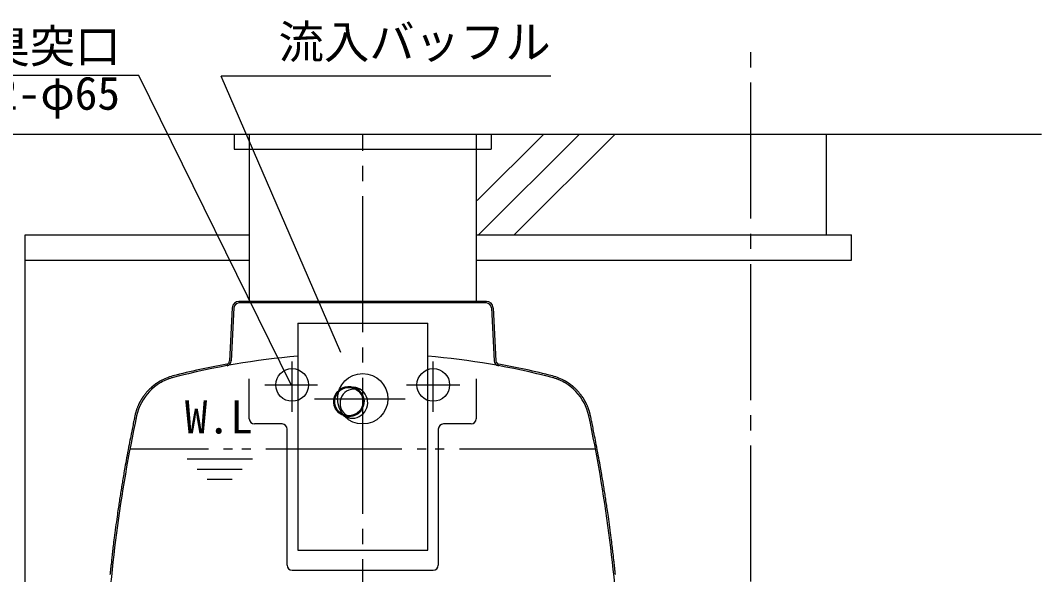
# Model space of a CAD drawing. Units: millimetres, scale not verified. Extents: x -8910 to 8910, y -6308 to 6308.
# Drawn here: x 286 to 2312, y -2404 to -1305 of the extents above; entities that cross this region are included whole.
import ezdxf
from ezdxf.enums import TextEntityAlignment as Align

# ---------------------------------------------------------------- set-up
doc = ezdxf.new("R2010")
doc.units = ezdxf.units.MM
doc.header["$LTSCALE"] = 30
doc.linetypes.add('CHAIN2', pattern=[12, 9, -1, 1, -1])
doc.linetypes.add('DOUBLE_CHAIN2', pattern=[12.8, 9, -1, 0.6, -0.6, 0.6, -1])
for name, color, linetype, lineweight in [('0-0_機器', 2, 'Continuous', 25), ('0-1_製作', 5, 'Continuous', 25), ('0-5_空気管', 3, 'Continuous', 25), ('0-6_08', 2, 'CHAIN2', 25)]:
    doc.layers.add(name, color=color, linetype=linetype, lineweight=lineweight)
doc.styles.add('ＭＳ ゴシック', font='')
doc.styles.get('ＭＳ ゴシック').set_extended_font_data('MS Gothic')

msp = doc.modelspace()

# ---------------------------------------------------------------- linework, layer by layer
at = {"layer": '0-0_機器'}
for p, q in [((394.7, -1530.41), (2311.68, -1530.41)), ((1192.11, -1662.21), (1323.91, -1530.41)), ((1194.62, -1730.41), (1394.62, -1530.41)), ((1265.33, -1730.41), (1465.33, -1530.41)), ((1884.7, -1730.41), (1884.7, -1530.41)), ((294.7, -1730.41), (739.84, -1730.41)), ((1189.57, -1730.41), (1934.7, -1730.41)), ((1934.7, -1780.41), (1934.7, -1730.41)), ((294.7, -1780.41), (739.84, -1780.41)), ((1189.57, -1780.41), (1934.7, -1780.41))]:
    msp.add_line(p, q, dxfattribs=at)
at = {"layer": '0-1_製作', "color": 2}
msp.add_line((-660.08, -1530.41), (402.55, -1530.41), dxfattribs=at)
at = {"layer": '0-5_空気管'}
for p, q in [((921.18, -1963.79), (684.2, -1415.36)), ((1337.79, -1415.36), (684.2, -1415.36)), ((709.7, -1530.41), (709.7, -1560.41)), ((739.84, -1862.21), (739.84, -1530.41)), ((1189.57, -1530.41), (1189.57, -1862.21)), ((709.7, -1560.41), (1219.7, -1560.41)), ((1210.21, -1862.21), (719.19, -1862.21)), ((706.01, -1874.72), (700.48, -1980.29)), ((709.2, -1874.89), (703.67, -1980.45)), ((1210.21, -1865.41), (719.19, -1865.41)), ((1220.2, -1874.89), (1225.73, -1980.45)), ((1223.4, -1874.72), (1228.93, -1980.29)), ((835.7, -1905.41), (1093.7, -1905.41)), ((835.7, -1905.41), (835.7, -2355.41)), ((1093.7, -2355.41), (1093.7, -1905.41)), ((739.7, -2095.41), (739.7, -2015.93)), ((1189.7, -2015.93), (1189.7, -2095.41)), ((947.23, -2032.62), (956.91, -2035.97)), ((804.7, -2105.41), (749.7, -2105.41)), ((927.61, -2089.32), (938.62, -2093.13)), ((1179.7, -2105.41), (1124.7, -2105.41)), ((814.7, -2385.41), (814.7, -2115.41)), ((1114.7, -2115.41), (1114.7, -2385.41)), ((745.76, -2175.41), (616.26, -2175.41)), ((725.76, -2195.41), (636.26, -2195.41)), ((705.76, -2215.41), (656.26, -2215.41)), ((485.4, -2236.1), (484.91, -2239.19)), ((485.9, -2233.02), (485.4, -2236.1)), ((835.7, -2355.41), (1093.7, -2355.41)), ((824.7, -2395.41), (1104.7, -2395.41))]:
    msp.add_line(p, q, dxfattribs=at)
at = {"layer": '0-5_空気管', "linetype": 'CHAIN2'}
for p, q in [((964.7, -3363.56), (964.7, -1530.41)), ((824.7, -2081.44), (824.7, -1981.61)), ((1104.7, -2081.44), (1104.7, -1981.61)), ((770.45, -2027.91), (875.23, -2027.91)), ((1051.53, -2027.91), (1157.74, -2027.91)), ((869.1, -2055.41), (1049.26, -2055.41))]:
    msp.add_line(p, q, dxfattribs=at)
at = {"layer": '0-5_空気管', "linetype": 'DOUBLE_CHAIN2'}
msp.add_line((1426.65, -2155.41), (502.76, -2155.41), dxfattribs=at)
at = {"layer": '0-5_空気管'}
for points in [[(822.84, -2027.91), (520.84, -1414.11), (209.4, -1414.11)], [(709.7, -1530.41), (1219.7, -1530.41), (1219.7, -1560.41)], [(558.92, -2022.71), (558.74, -2022.82), (558.42, -2023.02), (558.26, -2023.12), (558.1, -2023.23), (557.77, -2023.44), (557.43, -2023.67), (557.25, -2023.78), (557.07, -2023.9), (556.89, -2024.02), (556.71, -2024.14), (556.52, -2024.27), (556.32, -2024.4), (556.13, -2024.53), (555.93, -2024.66), (555.72, -2024.8), (555.52, -2024.94), (555.31, -2025.08), (555.1, -2025.22), (554.89, -2025.37), (554.66, -2025.52), (554.43, -2025.69), (554.18, -2025.87), (553.92, -2026.05), (553.63, -2026.26), (553.33, -2026.48), (552.99, -2026.73), (552.65, -2026.98), (552.29, -2027.25), (551.55, -2027.81), (551.19, -2028.08), (550.85, -2028.34), (550.53, -2028.58), (550.23, -2028.81), (549.96, -2029.02), (549.7, -2029.23), (549.45, -2029.42), (549.22, -2029.61), (548.98, -2029.8), (548.75, -2029.99)], [(563.31, -2020.1), (563.31, -2020.11), (563.31, -2020.11), (563.31, -2020.11), (563.3, -2020.11), (563.3, -2020.11), (563.29, -2020.11), (563.28, -2020.12), (563.25, -2020.14), (563.23, -2020.15), (563.2, -2020.17), (563.17, -2020.18), (563.13, -2020.2), (563.08, -2020.23), (563.03, -2020.26), (562.97, -2020.3), (562.9, -2020.33), (562.83, -2020.38), (562.75, -2020.42), (562.66, -2020.47), (562.57, -2020.52), (562.47, -2020.58), (562.35, -2020.65), (562.23, -2020.72), (562.09, -2020.8), (561.94, -2020.89), (561.76, -2020.99), (561.57, -2021.1), (561.36, -2021.22), (561.13, -2021.36), (560.9, -2021.5), (560.65, -2021.65), (560.4, -2021.8), (560.15, -2021.95), (559.92, -2022.1), (559.69, -2022.24), (559.47, -2022.36), (559.28, -2022.49), (559.09, -2022.6), (558.92, -2022.71)], [(1368.23, -2021.34), (1368.12, -2021.27), (1368.02, -2021.21), (1367.93, -2021.16), (1367.86, -2021.12), (1367.78, -2021.07), (1367.52, -2020.92), (1367.45, -2020.88), (1367.37, -2020.83), (1367.29, -2020.79), (1367.12, -2020.68), (1367.03, -2020.64), (1366.94, -2020.59), (1366.86, -2020.54), (1366.79, -2020.5), (1366.72, -2020.46), (1366.65, -2020.42), (1366.6, -2020.39), (1366.55, -2020.36), (1366.5, -2020.33), (1366.46, -2020.31), (1366.42, -2020.29), (1366.38, -2020.26), (1366.35, -2020.25), (1366.31, -2020.23), (1366.28, -2020.21), (1366.25, -2020.19), (1366.23, -2020.18), (1366.2, -2020.17), (1366.18, -2020.15), (1366.16, -2020.14), (1366.15, -2020.13), (1366.12, -2020.12), (1366.11, -2020.11), (1366.1, -2020.11), (1366.1, -2020.11), (1366.1, -2020.11), (1366.09, -2020.11), (1366.09, -2020.1)], [(1372.88, -2024.26), (1372.74, -2024.17), (1372.6, -2024.08), (1372.48, -2024), (1372.37, -2023.93), (1372.27, -2023.86), (1372.17, -2023.8), (1372.08, -2023.74), (1372, -2023.68), (1371.92, -2023.63), (1371.84, -2023.58), (1371.76, -2023.53), (1371.68, -2023.47), (1371.59, -2023.42), (1371.51, -2023.36), (1371.41, -2023.3), (1371.31, -2023.24), (1371.2, -2023.17), (1371.08, -2023.09), (1370.94, -2023), (1370.8, -2022.91), (1370.65, -2022.81), (1370.49, -2022.72), (1370.33, -2022.62), (1370.18, -2022.52), (1370.03, -2022.43), (1369.89, -2022.34), (1369.75, -2022.26), (1369.63, -2022.18), (1369.51, -2022.11), (1369.39, -2022.03), (1369.28, -2021.97), (1369.17, -2021.9), (1369.06, -2021.83), (1368.94, -2021.76), (1368.83, -2021.69), (1368.7, -2021.62), (1368.46, -2021.47), (1368.34, -2021.4), (1368.23, -2021.34)], [(1384.66, -2033.43), (1384.24, -2033.05), (1384.06, -2032.89), (1383.84, -2032.69), (1383.6, -2032.47), (1383.33, -2032.23), (1383.04, -2031.98), (1382.73, -2031.71), (1382.41, -2031.43), (1382.09, -2031.15), (1381.76, -2030.87), (1381.43, -2030.59), (1381.09, -2030.31), (1380.74, -2030.03), (1380.38, -2029.74), (1380.01, -2029.45), (1379.62, -2029.14), (1379.21, -2028.83), (1378.78, -2028.5), (1378.33, -2028.16), (1377.88, -2027.82), (1377.43, -2027.49), (1376.99, -2027.16), (1376.57, -2026.85), (1376.17, -2026.56), (1375.8, -2026.29), (1375.47, -2026.05), (1375.18, -2025.84), (1374.91, -2025.65), (1374.68, -2025.48), (1374.46, -2025.33), (1374.26, -2025.19), (1374.07, -2025.06), (1373.88, -2024.94), (1373.71, -2024.82), (1373.53, -2024.7), (1373.36, -2024.58), (1373.19, -2024.47), (1373.03, -2024.37), (1372.88, -2024.26)], [(544.74, -2033.43), (544.08, -2034.03), (543.81, -2034.27), (543.47, -2034.57), (543.1, -2034.92), (542.69, -2035.3), (542.25, -2035.7), (541.78, -2036.14), (541.31, -2036.59), (540.83, -2037.05), (540.35, -2037.52), (539.87, -2038), (539.38, -2038.5), (538.88, -2039.04), (538.35, -2039.61), (537.8, -2040.23), (537.2, -2040.9), (536.57, -2041.63), (535.9, -2042.43), (535.18, -2043.28), (534.45, -2044.17), (533.71, -2045.08), (532.97, -2046), (532.25, -2046.9), (531.56, -2047.77), (530.92, -2048.6), (530.33, -2049.38), (529.79, -2050.1), (529.3, -2050.77), (528.84, -2051.41), (528.42, -2052.02), (528.03, -2052.61), (527.65, -2053.19), (527.28, -2053.76), (526.92, -2054.33), (526.57, -2054.91), (526.22, -2055.48), (525.88, -2056.05), (525.55, -2056.62), (525.22, -2057.18)], [(548.75, -2029.99), (548.51, -2030.19), (548.25, -2030.4), (547.99, -2030.62), (547.73, -2030.84), (547.47, -2031.06), (547.21, -2031.27), (546.97, -2031.48), (546.74, -2031.67), (546.54, -2031.85), (546.35, -2032.01), (546.19, -2032.15), (546.05, -2032.27), (545.92, -2032.38), (545.81, -2032.48), (545.7, -2032.58), (545.6, -2032.66), (545.5, -2032.75), (545.41, -2032.83), (545.31, -2032.92), (545.22, -2033), (545.14, -2033.07), (545.06, -2033.15), (544.98, -2033.21), (544.92, -2033.27), (544.74, -2033.43)], [(1385.93, -2034.57), (1385.6, -2034.27), (1384.66, -2033.43)], [(1405.14, -2058.82), (1404.83, -2058.28), (1404.51, -2057.74), (1404.19, -2057.18), (1403.86, -2056.62), (1403.52, -2056.05), (1403.18, -2055.48), (1402.84, -2054.91), (1402.48, -2054.33), (1402.12, -2053.76), (1401.76, -2053.19), (1401.38, -2052.61), (1400.98, -2052.02), (1400.56, -2051.41), (1400.11, -2050.77), (1399.62, -2050.1), (1399.08, -2049.38), (1398.49, -2048.6), (1397.85, -2047.77), (1397.16, -2046.9), (1396.44, -2046), (1395.7, -2045.08), (1394.96, -2044.17), (1394.22, -2043.28), (1393.51, -2042.43), (1392.83, -2041.63), (1392.2, -2040.9), (1391.61, -2040.23), (1391.05, -2039.61), (1390.53, -2039.04), (1390.02, -2038.5), (1389.53, -2038), (1389.05, -2037.52), (1388.57, -2037.05), (1388.1, -2036.59), (1387.62, -2036.14), (1387.16, -2035.7), (1386.72, -2035.3), (1386.3, -2034.92), (1385.93, -2034.57)], [(525.22, -2057.18), (524.9, -2057.74), (524.58, -2058.28), (524.27, -2058.82), (523.97, -2059.35), (523.67, -2059.86), (523.37, -2060.38), (523.08, -2060.89), (522.8, -2061.4), (522.52, -2061.9), (522.25, -2062.41), (521.98, -2062.92), (521.71, -2063.45), (521.43, -2064), (521.14, -2064.59), (520.84, -2065.22), (520.52, -2065.91), (520.18, -2066.67), (519.81, -2067.52), (519.41, -2068.45), (518.99, -2069.45), (518.54, -2070.5), (518.1, -2071.59), (517.65, -2072.7), (517.22, -2073.79), (516.8, -2074.86), (516.41, -2075.89), (516.05, -2076.87), (515.73, -2077.78), (515.43, -2078.65), (515.16, -2079.48), (514.92, -2080.28), (514.69, -2081.06), (514.47, -2081.82), (514.27, -2082.57), (514.08, -2083.33), (513.9, -2084.07), (513.73, -2084.79), (513.57, -2085.48), (513.43, -2086.12)], [(1416.52, -2088.66), (1416.31, -2087.64), (1416.21, -2087.21), (1416.11, -2086.7), (1415.98, -2086.12), (1415.84, -2085.48), (1415.68, -2084.79), (1415.51, -2084.07), (1415.33, -2083.33), (1415.13, -2082.57), (1414.93, -2081.82), (1414.72, -2081.06), (1414.49, -2080.28), (1414.24, -2079.48), (1413.97, -2078.65), (1413.68, -2077.78), (1413.35, -2076.87), (1413, -2075.89), (1412.61, -2074.86), (1412.19, -2073.79), (1411.75, -2072.7), (1411.31, -2071.59), (1410.86, -2070.5), (1410.42, -2069.45), (1410, -2068.45), (1409.59, -2067.52), (1409.22, -2066.67), (1408.88, -2065.91), (1408.56, -2065.22), (1408.26, -2064.59), (1407.97, -2064), (1407.7, -2063.45), (1407.43, -2062.92), (1406.88, -2061.9), (1406.6, -2061.4), (1406.32, -2060.89), (1406.03, -2060.38), (1405.74, -2059.86), (1405.44, -2059.35), (1405.14, -2058.82)], [(513.43, -2086.12), (513.3, -2086.7), (513.19, -2087.21), (512.88, -2088.66)], [(512.88, -2088.66), (512.02, -2092.73), (511.65, -2094.44), (511.22, -2096.49), (510.73, -2098.82), (510.18, -2101.39), (509.61, -2104.16), (509, -2107.06), (508.37, -2110.07), (507.74, -2113.12), (507.11, -2116.19), (506.48, -2119.31), (505.83, -2122.52), (505.17, -2125.88), (504.47, -2129.43), (503.73, -2133.23), (502.94, -2137.31), (502.09, -2141.73), (501.18, -2146.51), (500.22, -2151.59), (499.24, -2156.85), (498.24, -2162.21), (497.24, -2167.57), (496.26, -2172.84), (495.33, -2177.91), (494.46, -2182.7), (493.65, -2187.12), (492.92, -2191.22), (492.24, -2195.03), (491.61, -2198.59), (491.03, -2201.97), (490.47, -2205.2), (489.94, -2208.34), (489.42, -2211.43), (488.91, -2214.51), (488.4, -2217.6), (487.89, -2220.68), (486.89, -2226.85), (486.4, -2229.93), (485.9, -2233.02)], [(1418.18, -2096.49), (1417.75, -2094.44), (1416.52, -2088.66)], [(1444.99, -2242.27), (1444.5, -2239.19), (1444, -2236.1), (1443.51, -2233.02), (1443.01, -2229.93), (1442.51, -2226.85), (1441.51, -2220.68), (1441.01, -2217.6), (1440.5, -2214.51), (1439.98, -2211.43), (1439.46, -2208.34), (1438.93, -2205.2), (1438.38, -2201.97), (1437.79, -2198.59), (1437.16, -2195.03), (1436.48, -2191.22), (1435.75, -2187.12), (1434.95, -2182.7), (1434.07, -2177.91), (1433.14, -2172.84), (1432.16, -2167.57), (1431.17, -2162.21), (1430.17, -2156.85), (1429.18, -2151.59), (1428.22, -2146.51), (1427.31, -2141.73), (1426.47, -2137.31), (1425.68, -2133.23), (1424.94, -2129.43), (1424.24, -2125.88), (1423.57, -2122.52), (1422.93, -2119.31), (1422.29, -2116.19), (1421.66, -2113.12), (1421.03, -2110.07), (1420.41, -2107.06), (1419.8, -2104.16), (1419.22, -2101.39), (1418.68, -2098.82), (1418.18, -2096.49)], [(484.91, -2239.19), (484.41, -2242.27), (483.92, -2245.36), (483.43, -2248.44), (482.94, -2251.53), (482.45, -2254.62), (481.97, -2257.71), (481.49, -2260.79), (481.02, -2263.89), (480.54, -2267.04), (480.06, -2270.28), (479.55, -2273.67), (479.03, -2277.25), (478.48, -2281.08), (477.9, -2285.19), (477.28, -2289.65), (476.61, -2294.47), (475.91, -2299.58), (475.18, -2304.89), (474.45, -2310.29), (473.72, -2315.69), (473.01, -2321), (472.33, -2326.11), (471.7, -2330.94), (471.12, -2335.4), (470.59, -2339.52), (470.1, -2343.36), (469.65, -2346.95), (469.23, -2350.35), (468.84, -2353.61), (468.47, -2356.77), (468.1, -2359.88), (467.75, -2362.98), (467.4, -2366.02), (467.07, -2368.98), (466.75, -2371.78), (466.46, -2374.39), (466.2, -2376.76), (465.97, -2378.84), (465.32, -2384.72)], [(1464.08, -2384.72), (1463.63, -2380.58), (1463.44, -2378.84), (1463.21, -2376.76), (1462.95, -2374.39), (1462.65, -2371.78), (1462.34, -2368.98), (1462.01, -2366.02), (1461.66, -2362.98), (1461.3, -2359.88), (1460.94, -2356.77), (1460.56, -2353.61), (1460.17, -2350.35), (1459.75, -2346.95), (1459.3, -2343.36), (1458.82, -2339.52), (1458.29, -2335.4), (1457.71, -2330.94), (1457.07, -2326.11), (1456.39, -2321), (1455.68, -2315.69), (1454.96, -2310.29), (1454.22, -2304.89), (1453.5, -2299.58), (1452.8, -2294.47), (1452.13, -2289.65), (1451.5, -2285.19), (1450.92, -2281.08), (1450.37, -2277.25), (1449.85, -2273.67), (1449.35, -2270.28), (1448.87, -2267.04), (1448.39, -2263.89), (1447.91, -2260.79), (1447.43, -2257.71), (1446.95, -2254.62), (1446.47, -2251.53), (1445.98, -2248.44), (1445.49, -2245.36), (1444.99, -2242.27)], [(465.32, -2384.72), (465.29, -2385.01), (465.28, -2385.14), (465.26, -2385.29), (465.24, -2385.45), (465.22, -2385.64), (465.2, -2385.84), (465.18, -2386.05), (465.15, -2386.27), (465.11, -2386.71), (465.08, -2386.94), (465.05, -2387.17), (465.03, -2387.41), (465, -2387.67), (464.97, -2387.94), (464.94, -2388.22), (464.91, -2388.53), (464.87, -2388.86), (464.83, -2389.21), (464.79, -2389.56), (464.76, -2389.93), (464.72, -2390.29), (464.68, -2390.64), (464.64, -2390.98), (464.61, -2391.29), (464.58, -2391.58), (464.55, -2391.85), (464.52, -2392.11), (464.49, -2392.35), (464.47, -2392.59), (464.44, -2392.83), (464.42, -2393.09), (464.39, -2393.36), (464.36, -2393.65), (464.32, -2393.95), (464.29, -2394.27), (464.26, -2394.59), (464.22, -2394.91), (464.19, -2395.22), (464.16, -2395.52)], [(1465.05, -2393.66), (1465.02, -2393.37), (1464.99, -2393.1), (1464.96, -2392.84), (1464.93, -2392.59), (1464.91, -2392.35), (1464.88, -2392.11), (1464.86, -2391.85), (1464.83, -2391.58), (1464.8, -2391.29), (1464.76, -2390.97), (1464.72, -2390.64), (1464.69, -2390.28), (1464.65, -2389.92), (1464.61, -2389.56), (1464.57, -2389.2), (1464.53, -2388.85), (1464.5, -2388.52), (1464.46, -2388.21), (1464.43, -2387.93), (1464.4, -2387.66), (1464.38, -2387.4), (1464.35, -2387.16), (1464.32, -2386.93), (1464.3, -2386.71), (1464.27, -2386.48), (1464.23, -2386.05), (1464.21, -2385.84), (1464.18, -2385.64), (1464.16, -2385.45), (1464.14, -2385.28), (1464.13, -2385.14), (1464.08, -2384.72)], [(463.5, -2401.76), (463.49, -2401.89), (463.47, -2402.02), (463.46, -2402.13), (463.45, -2402.24), (463.44, -2402.35), (463.42, -2402.57), (463.41, -2402.68), (463.4, -2402.79), (463.38, -2402.9), (463.37, -2403.01), (463.36, -2403.11), (463.35, -2403.21), (463.34, -2403.3), (463.33, -2403.39), (463.32, -2403.46), (463.32, -2403.53), (463.31, -2403.58), (463.31, -2403.63), (463.3, -2403.67), (463.3, -2403.75), (463.29, -2403.78), (463.29, -2403.81), (463.29, -2403.84), (463.28, -2403.9), (463.28, -2403.92), (463.28, -2403.95), (463.27, -2403.97), (463.27, -2403.99), (463.27, -2404), (463.27, -2404.01), (463.27, -2404.04), (463.26, -2404.04), (463.26, -2404.05)], [(464.16, -2395.52), (464.13, -2395.8), (464.1, -2396.06), (464.07, -2396.3), (464.05, -2396.51), (464.03, -2396.71), (464.01, -2396.9), (463.99, -2397.08), (463.97, -2397.24), (463.96, -2397.41), (463.94, -2397.57), (463.92, -2397.72), (463.91, -2397.87), (463.89, -2398.02), (463.88, -2398.16), (463.86, -2398.3), (463.85, -2398.43), (463.84, -2398.56), (463.83, -2398.68), (463.81, -2398.8), (463.8, -2398.91), (463.79, -2399.01), (463.78, -2399.11), (463.76, -2399.31), (463.75, -2399.4), (463.73, -2399.59), (463.72, -2399.69), (463.71, -2399.79), (463.7, -2399.9), (463.68, -2400.01), (463.67, -2400.14), (463.66, -2400.28), (463.64, -2400.43), (463.62, -2400.6), (463.59, -2400.94), (463.57, -2401.12), (463.55, -2401.29), (463.53, -2401.46), (463.52, -2401.62), (463.5, -2401.76)], [(1465.74, -2400.21), (1465.73, -2400.08), (1465.71, -2399.96), (1465.7, -2399.85), (1465.69, -2399.74), (1465.68, -2399.65), (1465.67, -2399.55), (1465.66, -2399.46), (1465.65, -2399.38), (1465.65, -2399.29), (1465.64, -2399.19), (1465.62, -2399.1), (1465.62, -2399.01), (1465.6, -2398.9), (1465.59, -2398.8), (1465.58, -2398.69), (1465.57, -2398.57), (1465.56, -2398.44), (1465.54, -2398.31), (1465.53, -2398.18), (1465.51, -2398.03), (1465.5, -2397.89), (1465.48, -2397.74), (1465.47, -2397.58), (1465.45, -2397.42), (1465.43, -2397.26), (1465.41, -2397.09), (1465.4, -2396.92), (1465.37, -2396.73), (1465.35, -2396.53), (1465.33, -2396.31), (1465.31, -2396.07), (1465.28, -2395.82), (1465.25, -2395.54), (1465.22, -2395.24), (1465.18, -2394.92), (1465.15, -2394.6), (1465.11, -2394.28), (1465.08, -2393.96), (1465.05, -2393.66)], [(1466.14, -2404.05), (1466.14, -2404.04), (1466.14, -2404.03), (1466.14, -2404.01), (1466.13, -2404), (1466.13, -2403.99), (1466.13, -2403.97), (1466.13, -2403.92), (1466.13, -2403.89), (1466.12, -2403.86), (1466.11, -2403.79), (1466.11, -2403.72), (1466.1, -2403.68), (1466.1, -2403.64), (1466.09, -2403.6), (1466.09, -2403.55), (1466.08, -2403.5), (1466.08, -2403.44), (1466.07, -2403.37), (1466.06, -2403.29), (1466.05, -2403.21), (1466.04, -2403.11), (1466.03, -2403), (1466.01, -2402.78), (1466, -2402.66), (1465.97, -2402.43), (1465.96, -2402.33), (1465.95, -2402.22), (1465.94, -2402.11), (1465.93, -2402), (1465.92, -2401.89), (1465.9, -2401.77), (1465.89, -2401.64), (1465.88, -2401.5), (1465.86, -2401.35), (1465.84, -2401.19), (1465.79, -2400.68), (1465.77, -2400.52), (1465.76, -2400.36), (1465.74, -2400.21)]]:
    msp.add_lwpolyline(points, dxfattribs=at)
for centre, radius in [((824.7, -2027.91), 32.5), ((964.7, -2055.41), 50), ((1104.7, -2027.91), 32.5)]:
    msp.add_circle(centre, radius, dxfattribs=at)
for centre, radius, start, end in [((719.19, -1875.41), 13.2, 90, 177), ((1210.21, -1875.41), 13.2, 2.99998, 90), ((719.19, -1875.41), 10, 90, 177), ((1210.21, -1875.41), 10, 2.99998, 90), ((964.7, -3465.41), 1500, 94.9335, 104.51398), ((693.69, -1979.93), 6.8, 280.33899, 357), ((693.69, -1979.93), 10, 280.33899, 357), ((964.7, -3465.41), 1500, 75.48569, 85.06644), ((1235.72, -1979.93), 10, 183, 259.661), ((1235.72, -1979.93), 6.8, 183, 259.661), ((964.7, -3465.41), 1503.2, 100.33286, 104.51398), ((964.7, -3465.41), 1503.2, 75.48598, 79.66042), ((613.83, -2110.09), 100, 104.51399, 168.01199), ((613.83, -2110.09), 103.2, 104.51399, 119.31), ((613.83, -2110.09), 100, 104.51399, 119.31), ((1315.57, -2110.09), 100, 60.68999, 75.48599), ((1315.57, -2110.09), 100, 11.98799, 75.48599), ((1315.57, -2110.09), 103.2, 60.68999, 75.48599), ((943.71, -2063.14), 31, 236.12399, 85.689), ((3450.59, -2712.42), 3000, 168.01242, 177), ((749.7, -2095.41), 10, 180, 270), ((804.7, -2115.41), 10, 0, 90), ((964.7, -2055.41), 50, 222.97299, 224.491), ((1124.7, -2115.41), 10, 90, 180), ((1179.7, -2095.41), 10, 270, 0), ((-1521.18, -2712.42), 3000, 2.99998, 11.98755), ((824.7, -2385.41), 10, 180, 270), ((1104.7, -2385.41), 10, 270, 0)]:
    msp.add_arc(centre, radius, start, end, dxfattribs=at)
for major_axis in [(-28.43, 9.84), (-26.54, 9.19)]:
    msp.add_ellipse((937.42, -2060.97), major_axis=major_axis, ratio=0.997, dxfattribs=at)
for major_axis, start_param, end_param in [((17.89, -22.22), 2.3257982, 5.0766772), ((-19.17, 23.8), 5.0663404, 5.2837872), ((-19.17, 23.8), 2.1421946, 2.260346)]:
    msp.add_ellipse((947.76, -2064.55), major_axis=major_axis, ratio=0.9743, start_param=start_param, end_param=end_param, dxfattribs=at)
at = {"layer": '0-6_08'}
msp.add_line((1734.7, -3858.12), (1734.7, -1359.05), dxfattribs=at)
at = {"layer": '0-6_08', "linetype": 'Continuous'}
msp.add_line((294.7, -3410.41), (294.7, -1730.41), dxfattribs=at)

# ---------------------------------------------------------------- texts
at = {"layer": '0-5_空気管', "color": 4, "style": 'ＭＳ ゴシック'}
for s, p in [('臭突口', (214.26, -1408.77)), ('流入バッフル', (797.79, -1400.36)), ('2-φ65', (235.37, -1501.94)), ('W.L', (611.76, -2144.03))]:
    msp.add_text(s, height=65.98, dxfattribs=at).set_placement(p, align=Align.BOTTOM_LEFT)

doc.saveas('drawing.dxf')
